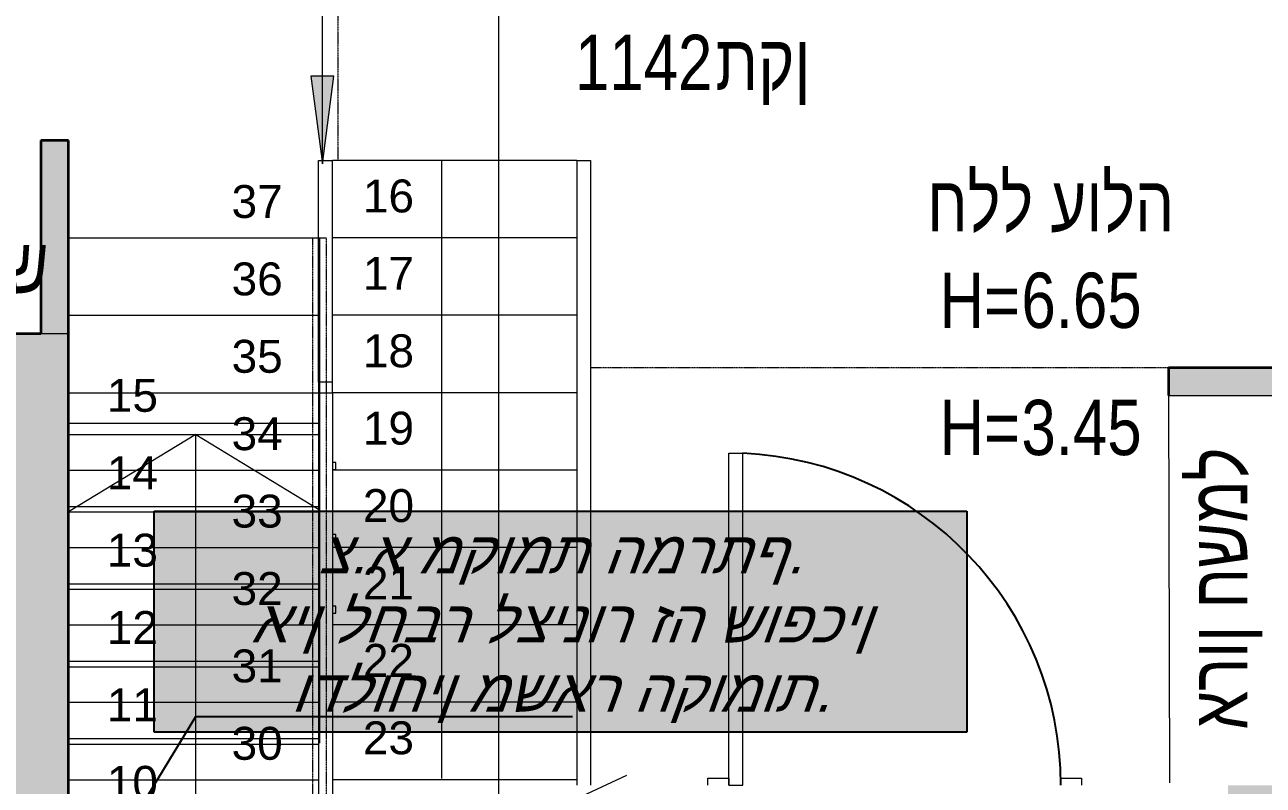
# Model space of a CAD drawing. Header units: centimetres. Extents: x 14435 to 32127, y -4289 to 2500.
# Drawn here: x 26726.8 to 27174.9, y -1380.8 to -1105.8 of the extents above; entities that cross this region are included whole.
import ezdxf
from ezdxf import colors
from ezdxf.entities.mleader import LeaderData, LeaderLine
from ezdxf.math import Vec2, Vec3

# ---------------------------------------------------------------- set-up
doc = ezdxf.new("R2010")
doc.units = ezdxf.units.CM
for name, pattern in [('Dash Tiny', [0.12, 0.06, -0.06]), ('Dash_2_', [0.2, 0.1, -0.1]), ('Hidden2', [0.3, 0.2, -0.1])]:
    doc.linetypes.add(name, pattern=pattern)
for name, color, linetype, lineweight in [('A-DETL', 7, 'Continuous', 5), ('A-DOOR', 7, 'Continuous', 13), ('A-DOOR-FRAM', 7, 'Continuous', 13), ('A-FLOR', 7, 'Continuous', 13), ('A-FLOR-HRAL', 7, 'Continuous', 5), ('A-WALL', 7, 'Continuous', 13), ('A-WALL-PATT', 7, 'Continuous', 35), ('G-ANNO-TEXT', 7, 'Continuous', 5), ('I-WALL', 7, 'Continuous', 13), ('S-STRS', 7, 'Continuous', 13), ('S-STRS-ANNO', 7, 'Continuous', 5), ('S-STRS-MBND', 7, 'Hidden2', 5)]:
    doc.layers.add(name, color=color, linetype=linetype, lineweight=lineweight)
doc.layers.add('BLACK', color=250, linetype='Continuous')
doc.layers.add('G-ANNO-SYMB', color=240, linetype='Continuous', lineweight=5, true_color=0xff2227)
doc.styles.add('Arial_10', font='arial.ttf', dxfattribs={"width": 0.8, "height": 20})
doc.styles.add('Arial_2', font='arial.ttf', dxfattribs={"height": 11.90625})
doc.styles.add('MUR', font='MIRYL', dxfattribs={"oblique": 20})

# ---------------------------------------------------------------- blocks, each defined once
blk = doc.blocks.new('דלת חד כנפית - דלת כניסה קו 0-904220-קרקע פיתוח')
at = {"layer": 'A-DOOR'}
for p, q in [((54.9, -11), (54.9, -131.06)), ((60, -11), (54.9, -11)), ((60, -11), (60, -131.06)), ((60, -131.06), (54.9, -131.06))]:
    blk.add_line(p, q, dxfattribs=at)
at = {"layer": 'A-DOOR', "lineweight": 25}
blk.add_arc((60, -11), 120.17, 180, 267.5676, dxfattribs=at)
at = {"layer": 'A-DOOR-FRAM'}
for p, q in [((-67.6, 11), (-67.6, 13.5)), ((-67.6, 13.5), (-66.45, 13.5)), ((-65.45, 13.5), (-60, 13.5)), ((-60, 13.5), (-60, 11)), ((60, 11), (60, 13.5)), ((60, 13.5), (61.11, 13.5)), ((62.11, 13.5), (67.6, 13.5)), ((67.6, 13.5), (67.6, 11)), ((-67.6, -13.5), (-67.6, -11)), ((-60, -11), (-60, -13.5)), ((60, -13.5), (60, -11)), ((67.6, -11), (67.6, -13.5)), ((-60, -13.5), (-67.6, -13.5)), ((67.6, -13.5), (60, -13.5))]:
    blk.add_line(p, q, dxfattribs=at)
blk = doc.blocks.new('Railing - 25mm-1036139-קרקע פיתוח')
at = {"layer": 'A-FLOR-HRAL'}
for p, q in [((1.25, 1.25), (0, 1.25)), ((1.25, -1.25), (1.25, 1.25)), ((0, -1.25), (1.25, -1.25))]:
    blk.add_line(p, q, dxfattribs=at)
blk = doc.blocks.new('Railing - 25mm-1036143-קרקע פיתוח')
at = {"layer": 'A-FLOR-HRAL'}
for p, q in [((1.25, 1.25), (0, 1.25)), ((1.25, -1.25), (1.25, 1.25)), ((0, -1.25), (1.25, -1.25))]:
    blk.add_line(p, q, dxfattribs=at)
blk = doc.blocks.new('Railing - 25mm-935220-קרקע פיתוח')
at = {"layer": 'A-FLOR-HRAL'}
for p, q in [((1.25, 1.25), (0, 1.25)), ((1.25, -1.25), (1.25, 1.25)), ((0, -1.25), (1.25, -1.25))]:
    blk.add_line(p, q, dxfattribs=at)
blk = doc.blocks.new('Railing - Railing-935168-קרקע פיתוח')
for name, p in [('Railing - 25mm-1036139-קרקע פיתוח', (353.25, -2801.47)), ('Railing - 25mm-1036143-קרקע פיתוח', (353.25, -2827.47)), ('Railing - 25mm-935220-קרקע פיתוח', (353.25, -2853.47))]:
    blk.add_blockref(name, p)
blk = doc.blocks.new('Top Rail Type - Top Rail_Internal_-935182-קרקע פיתוח')
at = {"layer": 'A-FLOR-HRAL'}
for p, q in [((348.25, -2690.97), (353.25, -2690.97)), ((348.25, -2771.2), (348.25, -2690.97)), ((353.25, -2771.2), (353.25, -2690.97)), ((353.25, -2771.2), (348.25, -2771.2)), ((348.25, -2771.2), (348.25, -2774.97)), ((353.25, -2774.97), (353.25, -2771.2)), ((348.25, -2774.97), (353.25, -2774.97))]:
    blk.add_line(p, q, dxfattribs=at)
blk = doc.blocks.new('Top Rail Type - Top Rail_Internal_-V9-קרקע פיתוח')
at = {"layer": 'A-FLOR-HRAL', "linetype": 'Dash_2_'}
for p, q in [((346.17, -2718.97), (351.17, -2718.97)), ((346.17, -2973.51), (346.17, -2718.97)), ((351.17, -2963.97), (351.17, -2718.97)), ((353.25, -2963), (353.25, -2973.51)), ((353.25, -2973.51), (346.17, -2973.51))]:
    blk.add_line(p, q, dxfattribs=at)
at = {"layer": 'A-FLOR-HRAL'}
for p, q in [((348.25, -2774.97), (348.25, -2971.01)), ((353.25, -2774.97), (353.25, -2963)), ((351.17, -2963.97), (353.25, -2963)), ((351.17, -2971.01), (351.17, -2963.97))]:
    blk.add_line(p, q, dxfattribs=at)
blk = doc.blocks.new('Top Rail Type - Top Rail_Internal_-938338-קרקע פיתוח')
at = {"layer": 'A-FLOR-HRAL'}
for p, q in [((441.68, -2690.97), (446.68, -2690.97)), ((441.68, -2690.97), (441.68, -2858.97)), ((446.68, -2690.97), (446.68, -2916.97))]:
    blk.add_line(p, q, dxfattribs=at)
blk = doc.blocks.new('pituah')
at = {"layer": 'A-WALL-PATT', "lineweight": 13, "true_color": 0x636466}
h = blk.add_hatch(color=251, dxfattribs=at)
h.paths.add_polyline_path([(59352.72, -12628.27), (59367.64, -12628.27), (59367.64, -12545.55), (59346.76, -12545.55), (59346.76, -12628.27), (59351.78, -12628.27)], flags=0)
h.paths.add_polyline_path([(58657.74, -12627.62), (58668.74, -12627.62), (58668.74, -12580.05), (58646.74, -12580.05), (58646.74, -12627.62)], flags=0)
h.paths.add_polyline_path([(59913.83, -12487.06), (59924.36, -12487.06), (59924.36, -12465.77), (59884.36, -12465.77), (59884.36, -12487.06), (59912.08, -12487.06)], flags=0)
h.paths.add_polyline_path([(60225.49, -12336.77), (60255.33, -12336.77), (60255.33, -12296.77), (60225.49, -12296.77), (60225.49, -12314.77)], flags=0)
h.paths.add_polyline_path([(59902.83, -12336.77), (59942.83, -12336.77), (59942.83, -12314.77), (59902.83, -12314.77), (59902.83, -12324.77)], flags=0)
h.paths.add_polyline_path([(58711.76, -12112.7), (58714.27, -12112.7), (58714.27, -12090.7), (58646.74, -12090.7), (58646.74, -12112.7), (58668.74, -12112.7)], flags=0)
h.paths.add_polyline_path([(58649.61, -11754.78), (58649.61, -11714.78), (58627.61, -11714.78), (58627.61, -11754.78)], flags=0)
h.paths.add_polyline_path([(60225.49, -11563.17), (60255.49, -11563.17), (60255.49, -11510.78), (60225.49, -11510.78), (60225.49, -11540.78)], flags=0)
h.paths.add_polyline_path([(59532.71, -11540.78), (59620.54, -11540.78), (59620.54, -11510.78), (59532.71, -11510.78), (59532.71, -11539.78)], flags=0)
h.paths.add_polyline_path([(59254.45, -11540.78), (59254.45, -11494.78), (59224.45, -11494.78), (59224.45, -11540.78), (59249.39, -11540.78)], flags=0)
h.paths.add_polyline_path([(58637.96, -11221.15), (58646.76, -11221.15), (58646.76, -11180.78), (58626.76, -11180.78), (58626.76, -11221.15), (58627.61, -11221.15)], flags=0)
at = {"layer": 'A-WALL-PATT', "lineweight": 13, "true_color": 0xc7c8ca}
for points in [[(59464.86, -12302.52), (59464.86, -12232.5), (59454.86, -12232.5), (59454.86, -12302.52)], [(59898.83, -12324.77), (59902.83, -12324.77), (59902.83, -12314.77), (59862.83, -12314.77), (59862.83, -12324.77)]]:
    blk.add_hatch(color=9, dxfattribs=at).paths.add_polyline_path(points, flags=0)
at = {"layer": 'A-WALL-PATT', "lineweight": 13, "true_color": 0x636466}
blk.add_hatch(color=251, dxfattribs=at).paths.add_polyline_path([(59454.86, -12557.55), (59464.86, -12557.55), (59464.86, -12302.52), (59444.86, -12302.52), (59444.86, -12557.55)], flags=0)
at = {"layer": 'G-ANNO-TEXT'}
blk.add_hatch(color=256, dxfattribs=at).paths.add_polyline_path([(59556.72, -12241.03), (59560.9, -12209.28), (59552.54, -12209.28)], flags=0)
at = {"layer": 'A-DETL', "linetype": 'Dash Tiny'}
for p, q in [((59562.24, -11540.78), (59562.24, -12239.77)), ((59862.83, -12314.77), (59653.83, -12314.77))]:
    blk.add_line(p, q, dxfattribs=at)
at = {"layer": 'A-DETL'}
blk.add_line((59862.83, -12324.19), (59863.14, -12464.91), dxfattribs=at)
at = {"layer": 'A-FLOR'}
blk.add_line((59464.86, -12334.77), (59555.31, -12334.77), dxfattribs=at)
at = {"layer": 'A-WALL', "lineweight": 35}
for p, q in [((59454.86, -12302.52), (59444.86, -12302.52)), ((59464.86, -12605.77), (59464.86, -12302.52))]:
    blk.add_line(p, q, dxfattribs=at)
at = {"layer": 'A-WALL'}
blk.add_line((59464.86, -12302.52), (59454.86, -12302.52), dxfattribs=at)
at = {"layer": 'A-WALL-PATT', "color": 9, "lineweight": 13, "true_color": 0xc7c8ca}
blk.add_line((59862.83, -12324.77), (59902.83, -12324.77), dxfattribs=at)
at = {"layer": 'G-ANNO-SYMB', "color": 7}
blk.add_line((59620.54, -13100.16), (59620.54, -10609.67), dxfattribs=at)
at = {"layer": 'G-ANNO-TEXT'}
for p, q in [((59556.72, -12241.03), (59556.72, -12171.89)), ((59560.9, -12209.28), (59552.54, -12209.28)), ((59552.54, -12209.28), (59556.72, -12241.03)), ((59556.72, -12241.03), (59560.9, -12209.28))]:
    blk.add_line(p, q, dxfattribs=at)
at = {"layer": 'I-WALL', "lineweight": 35}
for p, q in [((59464.86, -12232.5), (59454.86, -12232.5)), ((59454.86, -12232.5), (59454.86, -12302.52)), ((59464.86, -12302.52), (59464.86, -12232.5)), ((59902.83, -12314.77), (59862.83, -12314.77)), ((59862.83, -12314.77), (59862.83, -12324.77))]:
    blk.add_line(p, q, dxfattribs=at)
at = {"layer": 'S-STRS', "lineweight": 5}
for p, q in [((59648.74, -12239.77), (59560.31, -12239.77)), ((59648.74, -12239.77), (59560.31, -12239.77)), ((59648.74, -12267.77), (59560.31, -12267.77)), ((59648.74, -12295.77), (59560.31, -12295.77)), ((59648.74, -12323.77), (59560.31, -12323.77)), ((59464.86, -12338.89), (59555.31, -12338.89)), ((59648.74, -12351.77), (59560.31, -12351.77)), ((59464.86, -12364.89), (59555.31, -12364.89)), ((59648.74, -12379.77), (59560.31, -12379.77)), ((59464.86, -12392.89), (59555.31, -12392.89)), ((59648.74, -12407.77), (59560.31, -12407.77)), ((59648.74, -12407.77), (59648.74, -12435.77)), ((59464.86, -12420.89), (59555.31, -12420.89)), ((59648.74, -12435.77), (59560.31, -12435.77)), ((59648.74, -12435.77), (59648.74, -12463.77)), ((59464.86, -12448.89), (59555.31, -12448.89)), ((59648.74, -12463.77), (59560.31, -12463.77)), ((59648.74, -12463.77), (59648.74, -12465.77))]:
    blk.add_line(p, q, dxfattribs=at)
at = {"layer": 'S-STRS', "linetype": 'Hidden2', "lineweight": 5}
for p, q in [((59648.74, -12267.77), (59560.31, -12267.77)), ((59648.74, -12295.77), (59560.31, -12295.77)), ((59648.74, -12323.77), (59560.31, -12323.77)), ((59648.74, -12351.77), (59560.31, -12351.77)), ((59464.86, -12366.89), (59555.31, -12366.89)), ((59648.74, -12379.77), (59560.31, -12379.77)), ((59464.86, -12394.89), (59555.31, -12394.89)), ((59648.74, -12407.77), (59560.31, -12407.77)), ((59464.86, -12422.89), (59555.31, -12422.89)), ((59648.74, -12435.77), (59560.31, -12435.77)), ((59464.86, -12450.89), (59555.31, -12450.89)), ((59648.74, -12463.77), (59560.31, -12463.77))]:
    blk.add_line(p, q, dxfattribs=at)
at = {"layer": 'S-STRS-ANNO'}
for p, q in [((59599.76, -12239.77), (59599.76, -12267.77)), ((59599.76, -12267.77), (59599.76, -12295.77)), ((59599.76, -12295.77), (59599.76, -12323.77)), ((59599.76, -12323.77), (59599.76, -12351.77)), ((59510.9, -12338.89), (59464.86, -12366.89)), ((59510.9, -12366.89), (59510.9, -12338.89)), ((59510.9, -12338.89), (59555.31, -12365.91)), ((59599.76, -12351.77), (59599.76, -12379.77)), ((59510.9, -12394.89), (59510.9, -12366.89)), ((59599.76, -12379.77), (59599.76, -12407.77)), ((59510.9, -12422.89), (59510.9, -12394.89)), ((59599.76, -12407.77), (59599.76, -12435.77)), ((59510.9, -12450.89), (59510.9, -12422.89)), ((59599.76, -12435.77), (59599.76, -12463.4)), ((59510.9, -12478.89), (59510.9, -12450.89))]:
    blk.add_line(p, q, dxfattribs=at)
at = {"layer": 'S-STRS-MBND'}
for p, q in [((59464.76, -12267.77), (59555.77, -12267.77)), ((59464.76, -12605.77), (59464.76, -12267.77)), ((59555.77, -12450.56), (59555.77, -12267.77)), ((59464.76, -12295.77), (59555.77, -12295.77)), ((59464.76, -12295.77), (59555.77, -12295.77)), ((59464.76, -12323.77), (59555.77, -12323.77)), ((59464.76, -12323.77), (59555.77, -12323.77)), ((59464.76, -12351.77), (59555.77, -12351.77)), ((59464.76, -12351.77), (59555.77, -12351.77)), ((59464.76, -12379.77), (59555.77, -12379.77)), ((59464.76, -12379.77), (59555.77, -12379.77)), ((59464.76, -12407.77), (59555.77, -12407.77)), ((59464.76, -12407.77), (59555.77, -12407.77)), ((59464.76, -12435.77), (59555.77, -12435.77)), ((59464.76, -12435.77), (59555.77, -12435.77)), ((59464.76, -12463.77), (59555.31, -12463.77)), ((59464.76, -12463.77), (59555.31, -12463.77))]:
    blk.add_line(p, q, dxfattribs=at)
at = {"layer": 'S-STRS-MBND', "linetype": 'Continuous'}
blk.add_line((59614.59, -12486.49), (59666.87, -12462.11), dxfattribs=at)
at = {"layer": 'A-DOOR', "rotation": 180}
blk.add_blockref('דלת חד כנפית - דלת כניסה קו 0-904220-קרקע פיתוח', (59763.74, -12476.77), dxfattribs=at)
at = {"layer": 'A-FLOR-HRAL'}
for name in ['Top Rail Type - Top Rail_Internal_-935182-קרקע פיתוח', 'Top Rail Type - Top Rail_Internal_-938338-קרקע פיתוח', 'Top Rail Type - Top Rail_Internal_-V9-קרקע פיתוח', 'Railing - Railing-935168-קרקע פיתוח']:
    blk.add_blockref(name, (59207.07, -9548.8), dxfattribs=at)
at = {"layer": 'G-ANNO-TEXT', "char_height": 20, "attachment_point": 1, "style": 'Arial_10'}
for s, insert, width in [('1142', (59648.09, -12194.3), 61.5696), ('תקן ', (59698.89, -12194.3), 47.4599), ('חלל עולה', (59775.48, -12245.4), 100.692), ('\\fArial|b0|i0|c177|p34|;\\W.8;ש', (59441.29, -12267.81), 19.2405), ('H=', (59779.98, -12280.35), 35.9156), ('6.65', (59809.62, -12280.35), 53.8734), ('H=', (59779.98, -12326.35), 35.9156), ('3.45', (59809.62, -12326.35), 53.8734)]:
    blk.add_mtext(s, dxfattribs=dict(at, insert=insert, width=width))
at = {"layer": 'G-ANNO-TEXT', "color": 1, "true_color": 0xff0000, "insert": (59871.31, -12445.67), "char_height": 20, "width": 115.443, "attachment_point": 1, "rotation": 90, "style": 'Arial_10'}
blk.add_mtext('ארון חשמל', dxfattribs=at)
at = {"layer": 'S-STRS-ANNO', "char_height": 11.906, "width": 21.9776, "attachment_point": 1, "line_spacing_factor": 0.941778, "style": 'Arial_2'}
for s, insert in [('37', (59523.86, -12248.66)), ('16', (59571.36, -12246.66)), ('36', (59523.86, -12276.66)), ('17', (59571.36, -12274.66)), ('18', (59571.36, -12302.66)), ('35', (59523.86, -12304.66)), ('15', (59478.72, -12318.78)), ('19', (59571.36, -12330.66)), ('34', (59523.86, -12332.66)), ('14', (59478.72, -12346.78)), ('33', (59523.86, -12360.66)), ('20', (59571.36, -12358.66)), ('13', (59478.72, -12374.78)), ('32', (59523.86, -12388.66)), ('21', (59571.36, -12386.66)), ('12', (59478.72, -12402.78)), ('22', (59571.36, -12414.66)), ('31', (59523.86, -12416.66)), ('11', (59478.72, -12430.78)), ('23', (59571.36, -12442.66)), ('30', (59523.86, -12444.66)), ('10', (59478.72, -12458.78))]:
    blk.add_mtext(s, dxfattribs=dict(at, insert=insert))

msp = doc.modelspace()

# ---------------------------------------------------------------- block references
msp.add_blockref('pituah', (-32722.21, 11084.93))

# ---------------------------------------------------------------- next in the draw order: texts
at = {"layer": 'BLACK', "color": 1, "insert": (26781.1, -1289.2), "char_height": 15, "attachment_point": 1, "line_spacing_factor": 0.99999, "style": 'MUR', "bg_fill": 17, "box_fill_scale": 1.5, "bg_fill_color": 255, "bg_fill_transparency": 0}
msp.add_mtext_dynamic_manual_height_columns('\\A1;\\pxqc;{\\fArial|b0|i0|c177|p34;צ.א מקומת המרתף.\\Pאין לחבר לצינור זה שופכין ודלוחין משאר הקומות.}', width=279.0294, gutter_width=252.09, heights=[0], dxfattribs=at)
at = {"layer": 'G-ANNO-TEXT', "char_height": 20, "attachment_point": 1, "style": 'Arial_10'}
for insert, width in [((27136.35, -1160.48), 4.4895), ((26734.95, -1182.88), 0.6413)]:
    msp.add_mtext('\\fArial|b0|i0|c177|p34|;\\W.8; ', dxfattribs=dict(at, insert=insert, width=width))
at = {"layer": 'G-ANNO-TEXT', "color": 1, "true_color": 0xff0000, "insert": (27149.1, -1265.5), "char_height": 20, "width": 4.4894, "attachment_point": 1, "rotation": 90, "style": 'Arial_10'}
msp.add_mtext('\\fArial|b0|i0|c177|p34|;\\W.8; ', dxfattribs=at)

# ---------------------------------------------------------------- next in the draw order: leaders
at = {"layer": 'BLACK', "color": 1, "lineweight": 18}
ml = msp.add_multileader_mtext('Standard', dxfattribs=at)
ml.set_content('')
ml.set_leader_properties()
ml.build(insert=Vec2(0, 0))
ml.multileader.update_dxf_attribs({"text_right_attachment_type": 6, "dogleg_length": 0.36, "arrow_head_size": 30})
ctx = ml.context
ctx.base_point, ctx.char_height, ctx.arrow_head_size, ctx.landing_gap_size, ctx.plane_origin = Vec3(26924.94, -1356.01), 0.18, 30, 0.09, Vec3(26902.38, -1274.04)
ctx.right_attachment = 6
notes = []
notes.append((ctx, [(1, (1, 1, 0), (26788.77, -1356.01), (1, 0), 136.17, [(0, [(26732.97, -1447.58)], 0, [])])]))
ctx.mtext, ml.multileader.dxf.content_type = None, 0
for ctx, leaders in notes:
    for number, flags, end, landing, length, lines in leaders:
        leader = LeaderData()
        leader.index, (leader.has_last_leader_line, leader.has_dogleg_vector, leader.attachment_direction) = number, flags
        leader.last_leader_point, leader.dogleg_vector, leader.dogleg_length = Vec3(end), Vec3(landing), length
        for number, points, colour, breaks in lines:
            line = LeaderLine()
            line.index, line.vertices, line.color, line.breaks = number, Vec3.list(points), colors.encode_raw_color(colour), breaks
            leader.lines.append(line)
        ctx.leaders.append(leader)

doc.saveas('drawing.dxf')
